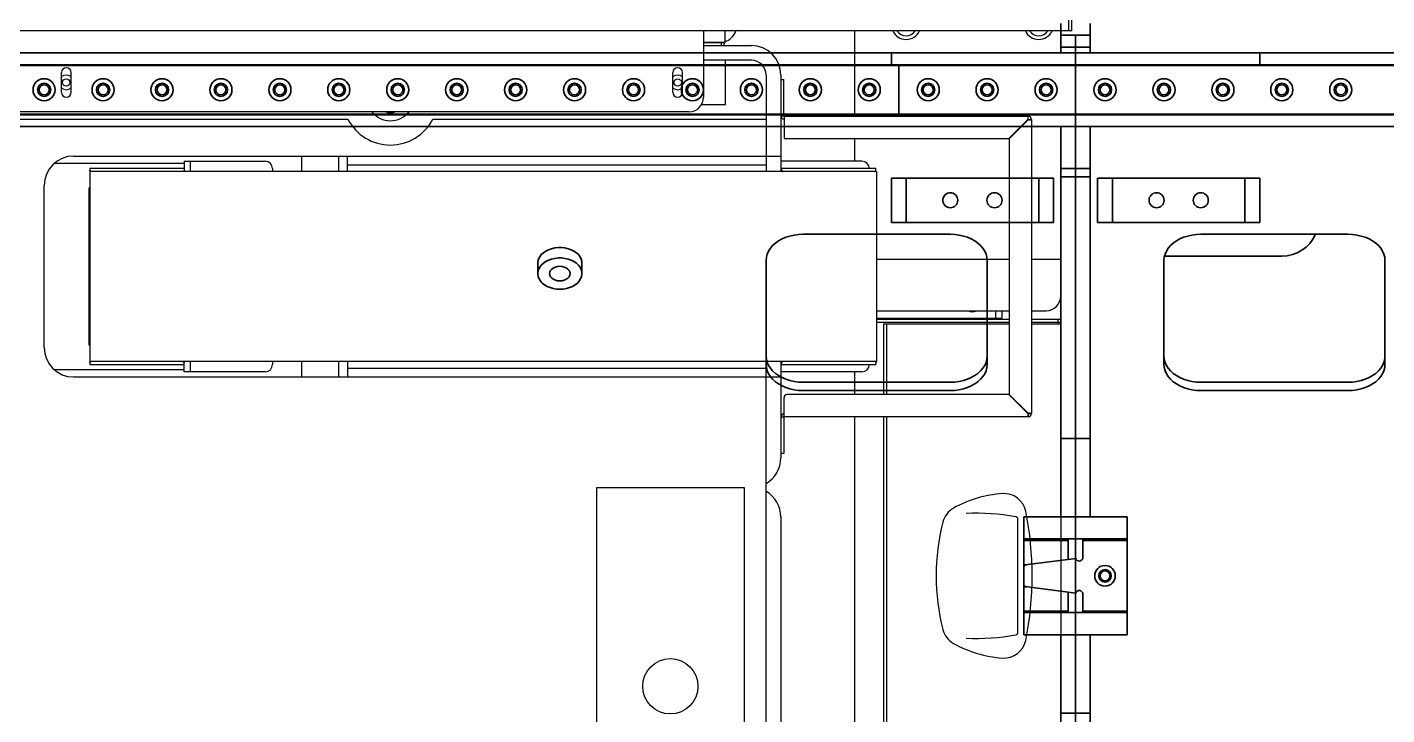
# Model space of a CAD drawing. Header units: inches. Extents: x 16559 to 58559, y 6500 to 36200.
# Drawn here: x 24133 to 25056, y 23400 to 23867 of the extents above; entities that cross this region are included whole.
import ezdxf

# ---------------------------------------------------------------- set-up
doc = ezdxf.new("R2010")
doc.units = ezdxf.units.IN
doc.header["$LTSCALE"] = 300
doc.layers.add('GUIDE', color=4, linetype='Continuous', lineweight=35)
doc.layers.add('MACCHINA', color=40, linetype='Continuous')

# ---------------------------------------------------------------- blocks, each defined once
blk = doc.blocks.new('A$C336c1bdc')
at = {"layer": 'MACCHINA'}
for p, q in [((1095.5, 980), (1095.5, 1510)), ((1097.5, 980), (1097.5, 1510)), ((1097.5, 980), (-1097.5, 980)), ((847.5, 980), (847.5, 935)), ((862, 980), (862, 972.2)), ((950, 980), (950, 922)), ((847.5, 972.21), (859.8, 972.21)), ((859.8, 972), (847.5, 972)), ((847.5, 970), (880, 970)), ((859.8, 970), (859.8, 972)), ((860, 972.2), (862, 972.2)), ((880, 960), (847.5, 960)), ((862.5, 930), (862.5, 960)), ((411.7, 938.3), (411.7, 951.7)), ((418.3, 938.3), (418.3, 951.7)), ((826.7, 938.3), (826.7, 951.7)), ((833.3, 938.3), (833.3, 951.7)), ((890, 950), (890, 884.5)), ((900, 950), (900.05, 884.5)), ((900, 947), (902, 947)), ((902, 922.2), (902, 947)), ((837.5, 925), (-867.5, 925)), ((846.16, 930), (862.5, 930)), ((-606.17, 920), (606.17, 920)), ((663.83, 920), (890, 920)), ((900, 922.2), (902, 922.2)), ((902.2, 922), (902.2, 907)), ((902.2, 922), (1067.8, 922)), ((1067.59, 919.8), (1054.79, 907)), ((1055, 906.79), (1067.8, 919.59)), ((1067.8, 920), (1067.8, 922)), ((1068, 919.8), (1070, 919.8)), ((1070, 919.8), (1070, 720.2)), ((902.2, 907), (1054.79, 907)), ((950, 907), (950, 891.5)), ((1055, 906.79), (1055, 733.21)), ((495, 890), (406.77, 890)), ((420, 895), (900, 895)), ((431, 886.5), (431, 753.5)), ((495, 886.5), (431, 886.5)), ((495, 891.5), (550, 891.5)), ((495, 891.5), (495, 884.5)), ((499, 891.5), (499, 884.5)), ((555, 886.5), (555, 884.5)), ((575, 884.5), (575, 895)), ((600, 884.5), (600, 895)), ((606, 884.5), (606, 895)), ((606, 889), (890, 889)), ((955.05, 891.5), (900.05, 891.5)), ((964.55, 886.5), (900.55, 886.5)), ((900.55, 886.5), (900.55, 884.5)), ((964.55, 884.5), (964.55, 886.5)), ((965, 884.5), (431, 884.5)), ((965, 884.5), (965, 755.5)), ((400, 765), (400, 875)), ((430.55, 766.5), (430.55, 873.5)), ((431.01, 873.5), (430.55, 873.5)), ((965, 825), (1055, 825)), ((1070, 825), (1090, 825)), ((1090, 825), (1090, 266.91)), ((965, 790), (1055, 790)), ((965, 785), (1050, 785)), ((1046, 785), (1046, 790)), ((1050, 790), (1050, 785)), ((1070, 790), (1080, 790)), ((1055, 784), (965, 784)), ((1055, 782), (965, 782)), ((970, 733), (970, 781)), ((970, 781), (1055, 781)), ((972, 733), (972, 781)), ((1090, 784), (1070, 784)), ((1090, 782), (1070, 782)), ((1070, 781), (1090, 781)), ((1088, 784), (1088, 781)), ((430.55, 766.5), (431.01, 766.5)), ((406.77, 750), (495, 750)), ((965, 755.5), (431, 755.5)), ((431, 753.5), (495, 753.5)), ((495, 748.5), (495, 755.5)), ((550, 748.5), (495, 748.5)), ((499, 755.5), (499, 748.5)), ((555, 755.5), (555, 753.5)), ((575, 745), (575, 755.5)), ((600, 745), (600, 755.5)), ((606, 755.5), (606, 745)), ((606, 751), (890, 751)), ((890, 390), (890, 755.5)), ((900.05, 755.5), (900, 690)), ((955.05, 748.5), (900.05, 748.5)), ((900.55, 753.5), (900.55, 755.5)), ((900.55, 753.5), (964.55, 753.5)), ((950, 748.5), (950, 733)), ((964.55, 755.5), (964.55, 753.5)), ((420, 745), (900, 745)), ((902.2, 718), (902.2, 731)), ((1054.79, 733), (904.2, 733)), ((1054.79, 733), (1067.59, 720.2)), ((1067.8, 720.41), (1055, 733.21)), ((1067.8, 720), (1067.8, 718)), ((1068, 720.2), (1070, 720.2)), ((902, 717.8), (900, 717.8)), ((902, 717.8), (902, 693)), ((1067.8, 718), (902.2, 718)), ((950, 718), (950, 472)), ((970, 472), (970, 718)), ((972, 472), (972, 718)), ((902, 693), (900, 693)), ((775, 670), (875, 670)), ((775, 295), (775, 670)), ((875, 670), (875, 200)), ((900, 650), (900, 200)), ((1015.69, 655), (1015.5, 655)), ((1015.5, 655), (1015.5, 654.86)), ((1060.68, 649), (1060.68, 571)), ((1015.5, 565.14), (1015.5, 565)), ((1015.5, 565), (1015.69, 565))]:
    blk.add_line(p, q, dxfattribs=at)
at = {"layer": 'MACCHINA', "color": 4}
blk.add_line((985, 880), (985, 850), dxfattribs=at)
at = {"layer": 'MACCHINA', "flags": 128}
for points in [[(862.67, 980), (862.44, 979.76), (862, 979.36)], [(631.8, 925), (633.07, 924.68), (635, 924.5)], [(635, 924.5), (636.93, 924.68), (638.2, 925)]]:
    blk.add_lwpolyline(points, dxfattribs=at)
at = {"layer": 'MACCHINA'}
for centre, radius in [((415, 945), 2.5), ((830, 945), 2.5), ((825, 535), 18.75)]:
    blk.add_circle(centre, radius, dxfattribs=at)
for centre, radius, start, end in [((858.2, 984), 12, 288.46146, 340.52878), ((985, 984.2), 10, 204.83459, 335.16541), ((985, 984.2), 7.5, 214.0558, 325.9442), ((1075, 984.2), 10, 204.83459, 335.16541), ((1075, 984.2), 7.5, 214.0558, 325.9442), ((880, 950), 20, 0, 90), ((880, 950), 10, 0, 90), ((415, 951.7), 3.3, 0, 180), ((830, 951.7), 3.3, 0, 180), ((415, 945), 5, 48.70013, 131.78029), ((415, 945), 5, 228.70013, 311.29987), ((830, 945), 5, 48.70013, 131.78029), ((830, 945), 5, 228.70013, 311.29987), ((415, 938.3), 3.3, 180, 0), ((830, 938.3), 3.3, 180, 0), ((837.5, 935), 10, 270, 0), ((635, 935), 16, 218.68219, 320.85637), ((635, 935), 32.5, 207.48643, 332.51357), ((902.2, 922.2), 2.2, 180, 270), ((902.2, 922.2), 0.2, 180, 270), ((1067.8, 919.8), 2.2, 0, 90), ((1067.8, 919.8), 0.2, 0, 90), ((420, 875), 20, 90, 180), ((550, 886.5), 5, 0, 90), ((955.05, 886.5), 5, 360, 90), ((1080, 800), 10, 270, 0), ((1030, 795), 5.75, 240.40815, 297.93805), ((420, 765), 20, 180, 270), ((550, 753.5), 5, 270, 0), ((955.05, 753.5), 5, 270, 360), ((904.2, 731), 2, 90, 180), ((902.2, 717.8), 2.2, 90, 180), ((1067.8, 720.2), 2.2, 270, 0), ((1067.8, 720.2), 0.2, 270, 0), ((902.2, 717.8), 0.2, 90, 180), ((880, 690), 20, 300, 0), ((880, 650), 20, 0, 60), ((1056.03, 586.01), 80, 94.01624, 119.07054), ((1051.48, 650.85), 15, 11.51695, 94.01624), ((1024.45, 642.82), 15, 119.07054, 165.9293), ((1155.4, 610), 150, 165.9293, 194.0707), ((1031.84, 490.99), 161.5, 80.1703, 92.14077), ((851, 610), 219.6, 348.48305, 11.51695), ((1024.45, 577.18), 15, 194.0707, 240.92946), ((1056.03, 633.99), 80, 240.92946, 265.98376), ((1031.84, 729.01), 161.5, 267.85923, 279.8297), ((1051.48, 569.15), 15, 265.98376, 348.48305)]:
    blk.add_arc(centre, radius, start, end, dxfattribs=at)
for points in [[(862, 972.2), (861.97, 972.2), (861.9, 972.2), (861.39, 972.21), (860.66, 972.21), (860.09, 972.21), (859.8, 972.21)], [(859.8, 970), (860.09, 970.03), (860.66, 970.1), (861.39, 970.61), (861.9, 971.34), (861.97, 971.91), (862, 972.2)], [(859.8, 972), (859.83, 972), (859.88, 972.01), (859.94, 972.06), (859.99, 972.12), (860, 972.17), (860, 972.2)], [(1067.8, 922), (1067.78, 921.97), (1067.75, 921.9), (1067.69, 921.39), (1067.64, 920.66), (1067.61, 920.09), (1067.59, 919.8)], [(1067.8, 920), (1067.78, 920), (1067.75, 919.99), (1067.69, 919.94), (1067.64, 919.88), (1067.61, 919.83), (1067.59, 919.8)], [(1067.8, 919.59), (1068.09, 919.61), (1068.66, 919.64), (1069.39, 919.69), (1069.9, 919.75), (1069.97, 919.78), (1070, 919.8)], [(1067.8, 919.59), (1067.83, 919.61), (1067.88, 919.64), (1067.94, 919.69), (1067.99, 919.75), (1068, 919.78), (1068, 919.8)], [(1067.59, 720.2), (1067.61, 719.91), (1067.64, 719.34), (1067.69, 718.61), (1067.75, 718.1), (1067.78, 718.03), (1067.8, 718)], [(1067.59, 720.2), (1067.61, 720.17), (1067.64, 720.12), (1067.69, 720.06), (1067.75, 720.01), (1067.78, 720), (1067.8, 720)], [(1070, 720.2), (1069.97, 720.22), (1069.9, 720.25), (1069.39, 720.31), (1068.66, 720.36), (1068.09, 720.39), (1067.8, 720.41)], [(1068, 720.2), (1068, 720.22), (1067.99, 720.25), (1067.94, 720.31), (1067.88, 720.36), (1067.83, 720.39), (1067.8, 720.41)]]:
    blk.add_open_spline(points, degree=3, dxfattribs=at)
for points, knots in [([(432, 884.5), (431.91, 884.51), (431.7, 884.53), (431.43, 884.66), (431.19, 884.88), (431.03, 885.17), (431.01, 885.39), (431, 885.5)], [0, 0, 0, 0, 0.146754, 0.316126, 0.510248, 0.757793, 1, 1, 1, 1]), ([(495, 885.5), (494.98, 885.36), (494.95, 885.08), (494.72, 884.77), (494.45, 884.6), (494.23, 884.51), (494.07, 884.5), (494, 884.5)], [0, 0, 0, 0, 0.3101202, 0.6161208, 0.7588957, 0.8860224, 1, 1, 1, 1]), ([(900.55, 885.5), (900.57, 885.36), (900.6, 885.08), (900.83, 884.77), (901.1, 884.6), (901.32, 884.51), (901.48, 884.5), (901.55, 884.5)], [0, 0, 0, 0, 0.31012, 0.616121, 0.758896, 0.886022, 1, 1, 1, 1]), ([(963.55, 884.5), (963.64, 884.51), (963.85, 884.53), (964.12, 884.66), (964.36, 884.88), (964.52, 885.17), (964.54, 885.39), (964.55, 885.5)], [0, 0, 0, 0, 0.146754, 0.316126, 0.510248, 0.757793, 1, 1, 1, 1]), ([(431, 754.5), (431.02, 754.64), (431.05, 754.92), (431.28, 755.23), (431.55, 755.4), (431.77, 755.49), (431.93, 755.5), (432, 755.5)], [0, 0, 0, 0, 0.3101202, 0.6161208, 0.7588957, 0.8860224, 1, 1, 1, 1]), ([(494, 755.5), (494.09, 755.49), (494.3, 755.47), (494.57, 755.34), (494.81, 755.12), (494.97, 754.83), (494.99, 754.61), (495, 754.5)], [0, 0, 0, 0, 0.146754, 0.316126, 0.510248, 0.757793, 1, 1, 1, 1]), ([(901.55, 755.5), (901.46, 755.49), (901.25, 755.47), (900.98, 755.34), (900.74, 755.12), (900.58, 754.83), (900.56, 754.61), (900.55, 754.5)], [0, 0, 0, 0, 0.146754, 0.316126, 0.510248, 0.757793, 1, 1, 1, 1]), ([(964.55, 754.5), (964.53, 754.64), (964.5, 754.92), (964.27, 755.23), (964, 755.4), (963.78, 755.49), (963.62, 755.5), (963.55, 755.5)], [0, 0, 0, 0, 0.3101202, 0.6161208, 0.7588957, 0.8860224, 1, 1, 1, 1]), ([(1059.42, 650.19), (1059.58, 650.15), (1059.9, 650.06), (1060.31, 649.78), (1060.55, 649.47), (1060.66, 649.2), (1060.67, 649.06), (1060.68, 649)], [0, 0, 0, 0, 0.253928, 0.518684, 0.775072, 0.892605, 1, 1, 1, 1]), ([(1060.68, 571), (1060.68, 570.95), (1060.67, 570.83), (1060.57, 570.58), (1060.33, 570.28), (1059.93, 569.98), (1059.59, 569.87), (1059.42, 569.81)], [0, 0, 0, 0, 0.089054, 0.189977, 0.428036, 0.703704, 1, 1, 1, 1])]:
    blk.add_open_spline(points, degree=3, knots=knots, dxfattribs=at)
blk = doc.blocks.new('A$Cdb7b875a')
at = {"layer": 'GUIDE'}
for p, q in [((90, 969), (90, 985)), ((90, 977), (100, 977)), ((90, 969), (100, 969)), ((90, 965), (90, 969)), ((100, 969), (100, 977)), ((100, 965), (100, 969)), ((-25, 965), (-1975, 965)), ((-25, 965), (-25, 957)), ((100, 965), (-25, 965)), ((100, 965), (100, 923)), ((-20, 957), (-2020, 957)), ((-20, 956.5), (-2020, 956.5)), ((-20, 957), (-20, 956.5)), ((-20, 956.5), (-20, 923.5)), ((-20, 923.5), (-2020, 923.5)), ((-20, 923), (-2020, 923)), ((-20, 923.5), (-20, 923)), ((100, 923), (-20, 923)), ((100, 923), (100, 915)), ((100, 915), (-2100, 915)), ((90, 886.63), (90, 915)), ((100, 886.63), (100, 915)), ((90, 886.63), (100, 886.63)), ((90, 875.31), (90, 886.63)), ((100, 880.97), (100, 886.63)), ((-25, 880), (-15, 880)), ((-25, 850), (-25, 880)), ((-15, 850), (-15, 880)), ((-15, 880), (75, 880)), ((75, 880), (75, 850)), ((75, 880), (85, 880)), ((85, 850), (85, 880)), ((90, 880.97), (100, 880.97)), ((100, 703.31), (100, 880.97)), ((90, 702.34), (90, 875.31)), ((-25, 850), (-15, 850)), ((75, 850), (-15, 850)), ((75, 850), (85, 850)), ((-85, 841.86), (15, 841.86)), ((-265, 822.28), (-265, 815.21)), ((-235, 815.21), (-235, 822.28)), ((-110, 753.47), (-110, 824.18)), ((40, 824.18), (40, 753.47)), ((-85, 741.45), (15, 741.45)), ((15, 735.8), (-85, 735.8)), ((90, 703.31), (100, 703.31)), ((90, 696.69), (90, 702.34)), ((100, 650), (100, 703.31)), ((90, 650), (90, 696.69)), ((65, 635), (65, 650)), ((65, 650), (100, 650)), ((100, 650), (100, 635)), ((65, 635), (100, 635)), ((65, 585), (65, 635)), ((100, 585), (100, 635)), ((100, 585), (65, 585)), ((65, 570), (65, 585)), ((100, 585), (100, 570)), ((100, 570), (65, 570)), ((90, 523.31), (90, 570)), ((100, 516.69), (100, 570)), ((90, 517.66), (90, 523.31)), ((90, 344.69), (90, 517.66)), ((90, 516.69), (100, 516.69)), ((100, 373.73), (100, 516.69))]:
    blk.add_line(p, q, dxfattribs=at)
at = {"layer": 'GUIDE', "flags": 128}
for points in [[(-110, 824.18), (-109.82, 826.31), (-109.27, 828.41), (-108.38, 830.45), (-107.14, 832.4), (-105.57, 834.23), (-103.71, 835.91), (-101.58, 837.42), (-99.2, 838.73), (-96.62, 839.84), (-93.87, 840.71), (-90.98, 841.35), (-88.01, 841.73), (-85, 841.86)], [(15, 841.86), (18.01, 841.73), (20.98, 841.35), (23.87, 840.71), (26.62, 839.84), (29.2, 838.73), (31.58, 837.42), (33.71, 835.91), (35.57, 834.23), (37.14, 832.4), (38.38, 830.45), (39.27, 828.41), (39.82, 826.31), (40, 824.18)], [(-235, 822.28), (-235.1, 823.5), (-235.54, 825.09), (-236.31, 826.62), (-237.41, 828.05), (-238.8, 829.34), (-240.46, 830.46), (-242.33, 831.4), (-244.39, 832.12), (-246.58, 832.61), (-248.85, 832.86), (-251.15, 832.86), (-253.42, 832.61), (-255.61, 832.12), (-257.67, 831.4), (-259.54, 830.46), (-261.2, 829.34), (-262.59, 828.05), (-263.69, 826.62), (-264.46, 825.09), (-264.9, 823.5), (-265, 822.28)], [(-250, 804.6), (-247.71, 804.73), (-245.47, 805.1), (-243.34, 805.7), (-241.37, 806.53), (-239.6, 807.57), (-238.07, 808.78), (-236.82, 810.14), (-235.88, 811.62), (-235.27, 813.19), (-235.01, 814.8), (-235.1, 816.43), (-235.54, 818.02), (-236.31, 819.55), (-237.41, 820.98), (-238.8, 822.27), (-240.46, 823.39), (-242.33, 824.33), (-244.39, 825.05), (-246.58, 825.54), (-248.85, 825.79), (-251.15, 825.79), (-253.42, 825.54), (-255.61, 825.05), (-257.67, 824.33), (-259.54, 823.39), (-261.2, 822.27), (-262.59, 820.98), (-263.69, 819.55), (-264.46, 818.02), (-264.9, 816.43), (-264.99, 814.8), (-264.73, 813.19), (-264.12, 811.62), (-263.18, 810.14), (-261.93, 808.78), (-260.4, 807.57), (-258.63, 806.53), (-256.66, 805.7), (-254.53, 805.1), (-252.29, 804.73), (-250, 804.6)], [(-250, 810.26), (-248.44, 810.38), (-246.96, 810.75), (-245.64, 811.34), (-244.53, 812.12), (-243.69, 813.06), (-243.18, 814.11), (-243, 815.21), (-243.18, 816.31), (-243.69, 817.36), (-244.53, 818.3), (-245.64, 819.08), (-246.96, 819.67), (-248.44, 820.04), (-250, 820.16), (-251.56, 820.04), (-253.04, 819.67), (-254.36, 819.08), (-255.47, 818.3), (-256.31, 817.36), (-256.82, 816.31), (-257, 815.21), (-256.82, 814.11), (-256.31, 813.06), (-255.47, 812.12), (-254.36, 811.34), (-253.04, 810.75), (-251.56, 810.38), (-250, 810.26)], [(-110, 759.13), (-109.82, 757), (-109.27, 754.9), (-108.38, 752.86), (-107.14, 750.91), (-105.57, 749.09), (-103.71, 747.41), (-101.58, 745.9), (-99.2, 744.58), (-96.62, 743.48), (-93.87, 742.6), (-90.98, 741.97), (-88.01, 741.58), (-85, 741.45)], [(15, 741.45), (18.01, 741.58), (20.98, 741.97), (23.87, 742.6), (26.62, 743.48), (29.2, 744.58), (31.58, 745.9), (33.71, 747.41), (35.57, 749.09), (37.14, 750.91), (38.38, 752.86), (39.27, 754.9), (39.82, 757), (40, 759.13)], [(-85, 735.8), (-88.01, 735.92), (-90.98, 736.31), (-93.87, 736.94), (-96.62, 737.82), (-99.2, 738.92), (-101.58, 740.24), (-103.71, 741.75), (-105.57, 743.43), (-107.14, 745.26), (-108.38, 747.2), (-109.27, 749.24), (-109.82, 751.34), (-110, 753.47)], [(40, 753.47), (39.82, 751.34), (39.27, 749.24), (38.38, 747.2), (37.14, 745.26), (35.57, 743.43), (33.71, 741.75), (31.58, 740.24), (29.2, 738.92), (26.62, 737.82), (23.87, 736.94), (20.98, 736.31), (18.01, 735.92), (15, 735.8)]]:
    blk.add_lwpolyline(points, dxfattribs=at)
at = {"layer": 'GUIDE'}
for centre, radius in [((-600, 940), 7.5), ((-600, 940), 4.5), ((-600, 940), 3.4), ((-560, 940), 7.5), ((-560, 940), 4.5), ((-560, 940), 3.4), ((-520, 940), 7.5), ((-520, 940), 4.5), ((-520, 940), 3.4), ((-480, 940), 7.5), ((-480, 940), 4.5), ((-480, 940), 3.4), ((-440, 940), 7.5), ((-440, 940), 4.5), ((-440, 940), 3.4), ((-400, 940), 7.5), ((-400, 940), 4.5), ((-400, 940), 3.4), ((-360, 940), 7.5), ((-360, 940), 4.5), ((-360, 940), 3.4), ((-320, 940), 7.5), ((-320, 940), 4.5), ((-320, 940), 3.4), ((-280, 940), 7.5), ((-280, 940), 4.5), ((-280, 940), 3.4), ((-240, 940), 7.5), ((-240, 940), 4.5), ((-240, 940), 3.4), ((-200, 940), 7.5), ((-200, 940), 4.5), ((-200, 940), 3.4), ((-160, 940), 7.5), ((-160, 940), 4.5), ((-160, 940), 3.4), ((-120, 940), 7.5), ((-120, 940), 4.5), ((-120, 940), 3.4), ((-80, 940), 7.5), ((-80, 940), 4.5), ((-80, 940), 3.4), ((-40, 940), 7.5), ((-40, 940), 4.5), ((-40, 940), 3.4), ((0, 940), 3.4), ((40, 940), 3.4), ((80, 940), 3.4), ((15, 865), 5.1), ((45, 865), 5.1)]:
    blk.add_circle(centre, radius, dxfattribs=at)
blk = doc.blocks.new('A$C8cf30650')
at = {"layer": 'GUIDE'}
for p, q in [((110, 965), (110, 985)), ((100, 957), (100, 977)), ((110, 977), (100, 977)), ((110, 969), (100, 969)), ((4100, 965), (100, 965)), ((225, 957), (225, 965)), ((3980, 957), (-20, 957)), ((-20, 957), (-20, 923)), ((3980, 956.5), (-20, 956.5)), ((3980, 923.5), (-20, 923.5)), ((4100, 923), (-20, 923)), ((100, 923), (100, 621.84)), ((4100, 915), (100, 915)), ((110, 650), (110, 915)), ((110, 886.63), (100, 886.63)), ((110, 880.97), (100, 880.97)), ((115, 850), (115, 880)), ((225, 880), (115, 880)), ((125, 880), (125, 850)), ((215, 850), (215, 880)), ((225, 850), (225, 880)), ((225, 850), (115, 850)), ((285, 841.86), (185, 841.86)), ((160, 824.18), (160, 753.47)), ((240, 827), (160.32, 827)), ((310, 753.47), (310, 824.18)), ((285, 741.45), (185, 741.45)), ((185, 735.8), (285, 735.8)), ((110, 703.31), (100, 703.31)), ((135, 650), (100, 650)), ((135, 570), (135, 650)), ((65, 635), (95, 635)), ((65, 617.5), (65, 635)), ((95, 634), (65, 634)), ((95, 635), (95, 621.18)), ((100, 635), (135, 635)), ((105, 635), (105, 622.5)), ((135, 634), (105, 634)), ((100.09, 621.85), (65.87, 617.35)), ((67.02, 617.5), (65, 617.5)), ((65, 616.36), (65, 603.64)), ((67.02, 602.5), (65, 602.5)), ((65, 585), (65, 602.5)), ((65.87, 602.65), (100.09, 598.15)), ((95, 598.82), (95, 585)), ((100, 327), (100, 598.16)), ((105, 585), (105, 597.5)), ((65, 586), (95, 586)), ((95, 585), (65, 585)), ((135, 585), (100, 585)), ((105, 586), (135, 586)), ((100, 570), (135, 570)), ((110, 335), (110, 570)), ((110, 516.69), (100, 516.69))]:
    blk.add_line(p, q, dxfattribs=at)
at = {"layer": 'GUIDE', "flags": 128}
for points in [[(185, 841.86), (181.99, 841.73), (179.02, 841.35), (176.13, 840.71), (173.38, 839.84), (170.8, 838.73), (168.42, 837.42), (166.29, 835.91), (164.43, 834.23), (162.86, 832.4), (161.62, 830.45), (160.73, 828.41), (160.18, 826.31), (160, 824.18)], [(310, 824.18), (309.82, 826.31), (309.27, 828.41), (308.38, 830.45), (307.14, 832.4), (305.57, 834.23), (303.71, 835.91), (301.58, 837.42), (299.2, 838.73), (296.62, 839.84), (293.87, 840.71), (290.98, 841.35), (288.01, 841.73), (285, 841.86)], [(185, 741.45), (181.99, 741.58), (179.02, 741.97), (176.13, 742.6), (173.38, 743.48), (170.8, 744.58), (168.42, 745.9), (166.29, 747.41), (164.43, 749.09), (162.86, 750.91), (161.62, 752.86), (160.73, 754.9), (160.18, 757), (160, 759.13)], [(310, 759.13), (309.82, 757), (309.27, 754.9), (308.38, 752.86), (307.14, 750.91), (305.57, 749.09), (303.71, 747.41), (301.58, 745.9), (299.2, 744.58), (296.62, 743.48), (293.87, 742.6), (290.98, 741.97), (288.01, 741.58), (285, 741.45)], [(160, 753.47), (160.18, 751.34), (160.73, 749.24), (161.62, 747.2), (162.86, 745.26), (164.43, 743.43), (166.29, 741.75), (168.42, 740.24), (170.8, 738.92), (173.38, 737.82), (176.13, 736.94), (179.02, 736.31), (181.99, 735.92), (185, 735.8)], [(285, 735.8), (288.01, 735.92), (290.98, 736.31), (293.87, 736.94), (296.62, 737.82), (299.2, 738.92), (301.58, 740.24), (303.71, 741.75), (305.57, 743.43), (307.14, 745.26), (308.38, 747.2), (309.27, 749.24), (309.82, 751.34), (310, 753.47)]]:
    blk.add_lwpolyline(points, dxfattribs=at)
at = {"layer": 'GUIDE'}
for centre, radius in [((0, 940), 7.5), ((0, 940), 4.5), ((40, 940), 7.5), ((40, 940), 4.5), ((80, 940), 7.5), ((80, 940), 4.5), ((120, 940), 7.5), ((120, 940), 4.5), ((120, 940), 3.4), ((160, 940), 7.5), ((160, 940), 4.5), ((160, 940), 3.4), ((200, 940), 7.5), ((200, 940), 4.5), ((200, 940), 3.4), ((240, 940), 7.5), ((240, 940), 4.5), ((240, 940), 3.4), ((280, 940), 7.5), ((280, 940), 4.5), ((280, 940), 3.4), ((155, 865), 5.1), ((185, 865), 5.1), ((120, 610), 7), ((120, 610), 4.25), ((120, 610), 3.4)]:
    blk.add_circle(centre, radius, dxfattribs=at)
for centre, radius, start, end in [((240, 852), 25, 270, 336.07487), ((102.5, 622.5), 2.5, 195, 0), ((66, 616.36), 1, 97.5, 180), ((66, 603.64), 1, 180, 262.5), ((102.5, 597.5), 2.5, 0, 165)]:
    blk.add_arc(centre, radius, start, end, dxfattribs=at)

msp = doc.modelspace()

# ---------------------------------------------------------------- block references
at = {"layer": 'GUIDE'}
for name in ['A$Cdb7b875a', 'A$C8cf30650']:
    msp.add_blockref(name, (24744.563, 22884.213), dxfattribs=at)
at = {"layer": 'MACCHINA'}
msp.add_blockref('A$C336c1bdc', (23744.563, 22884.213), dxfattribs=at)

doc.saveas('drawing.dxf')
